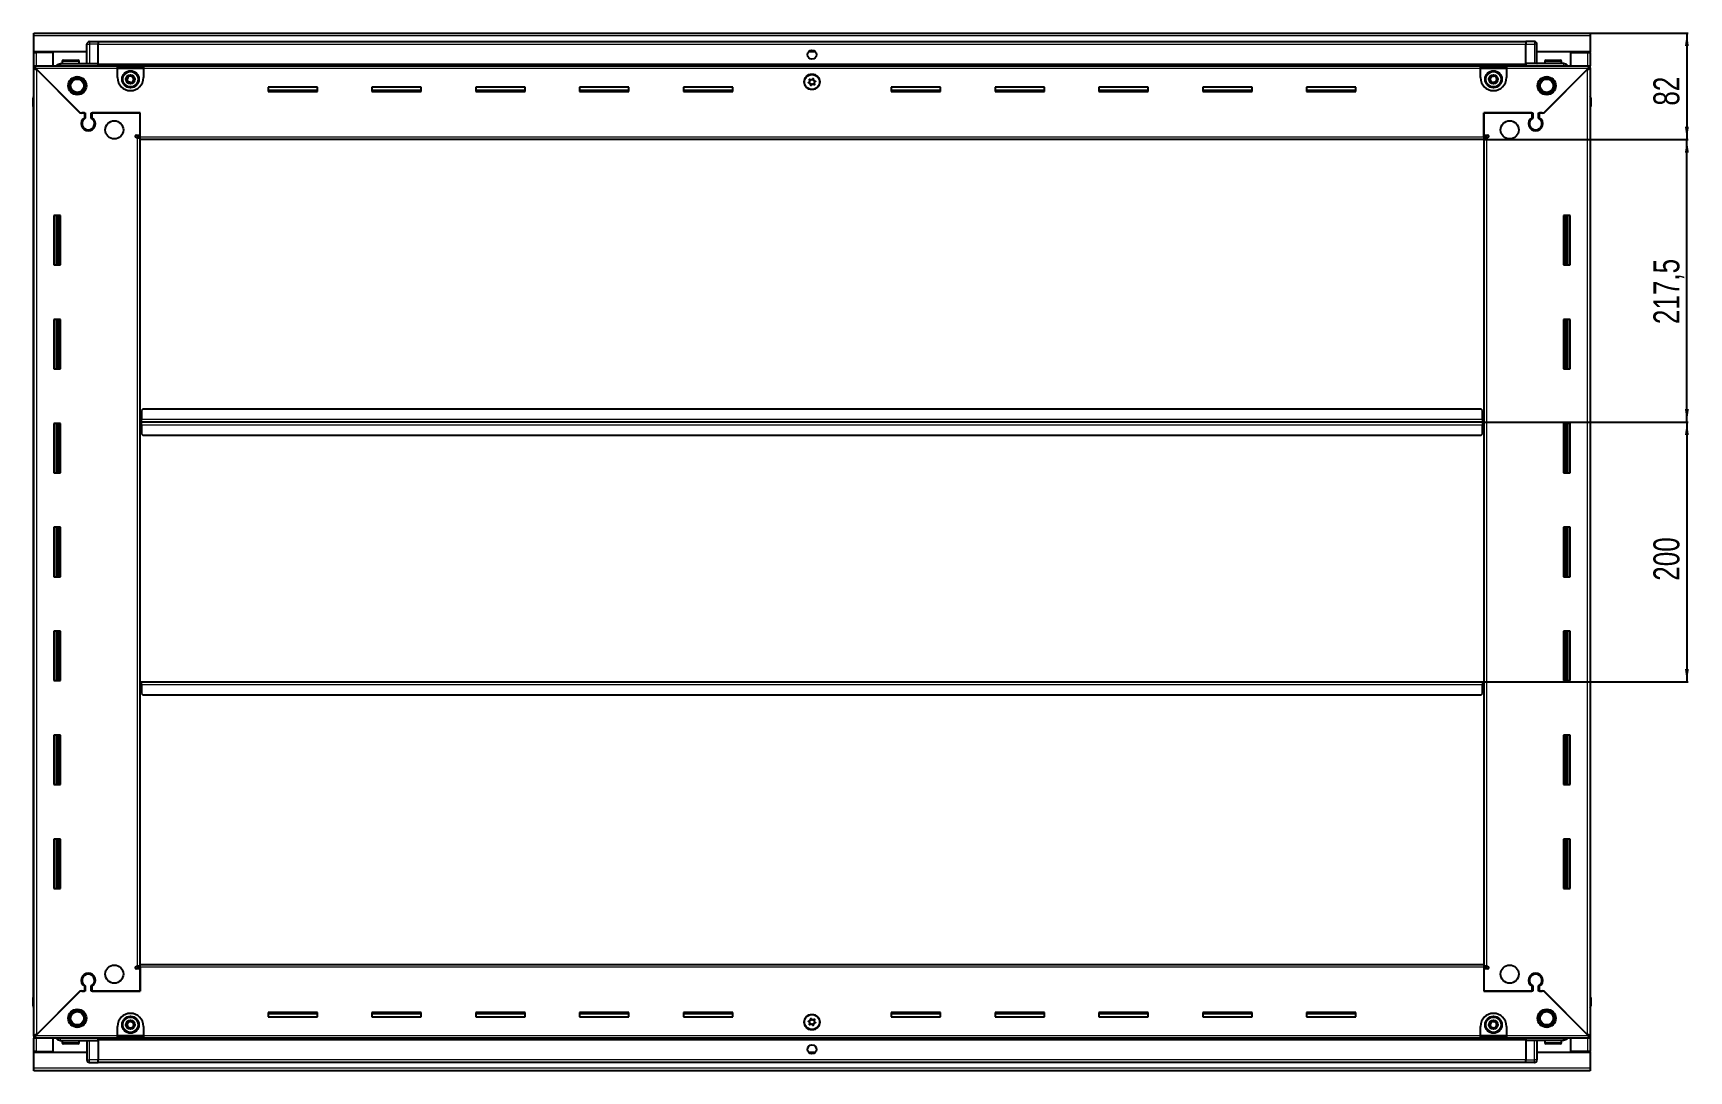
# Model space of a CAD drawing. Header units: millimetres. Extents: x 1319 to 6470, y -1638 to 1748.
# Drawn here: x 5194 to 6470, y 777 to 1576 of the extents above; entities that cross this region are included whole.
import ezdxf

# ---------------------------------------------------------------- set-up
doc = ezdxf.new("R2010")
doc.units = ezdxf.units.MM
doc.layers.add('FORMAT', color=7, linetype='Continuous')
doc.styles.add('SLDTEXTSTYLE0', font='TXT', dxfattribs={"width": 0.75})
doc.dimstyles.new('SLDDIMSTYLE0', dxfattribs={"dimtxt": 20, "dimasz": 10, "dimexe": 0, "dimexo": 0.0625, "dimgap": 5, "dimtad": 2, "dimdec": 1, "dimrnd": 1e-09, "dimzin": 12, "dimdsep": 46, "dimtxsty": 'SLDTEXTSTYLE0', "dimsah": 1, "dimcen": 0.09, "dimadec": 0, "dimazin": 3, "dimtfac": 1, "dimtofl": 0, "dimtmove": 0, "dimatfit": 3, "dimfxl": 0, "dimfrac": 2, "dimtolj": 1, "dimtzin": 12, "dimarcsym": 0})

# ---------------------------------------------------------------- blocks, each defined once
blk = doc.blocks.new('_D_6')
at = {"layer": 'FORMAT'}
for p, q in [((6394, 1575.8), (6469.5, 1575.8)), ((6468.5, 1575.8), (6468.5, 1493.8)), ((6312, 1493.8), (6469.5, 1493.8))]:
    blk.add_line(p, q, dxfattribs=at)
for points in [[(6468.5, 1575.8), (6467, 1565.8), (6470, 1565.8)], [(6468.5, 1493.8), (6470, 1503.8), (6467, 1503.8)]]:
    blk.add_solid(points, dxfattribs=at)
at = {"layer": 'FORMAT', "insert": (6442.7, 1520), "char_height": 20, "attachment_point": 1, "rotation": 90, "style": 'SLDTEXTSTYLE0'}
blk.add_mtext('82', dxfattribs=at)
blk = doc.blocks.new('_D_7')
at = {"layer": 'FORMAT'}
for p, q in [((6312, 1493.8), (6469.5, 1493.8)), ((6468.5, 1276.3), (6468.5, 1493.8)), ((6311, 1276.3), (6469.5, 1276.3))]:
    blk.add_line(p, q, dxfattribs=at)
for points in [[(6468.5, 1493.8), (6467, 1483.8), (6470, 1483.8)], [(6468.5, 1276.3), (6470, 1286.3), (6467, 1286.3)]]:
    blk.add_solid(points, dxfattribs=at)
at = {"layer": 'FORMAT', "insert": (6442.7, 1351.8), "char_height": 20, "attachment_point": 1, "rotation": 90, "style": 'SLDTEXTSTYLE0'}
blk.add_mtext('217,5', dxfattribs=at)
blk = doc.blocks.new('_D_8')
at = {"layer": 'FORMAT'}
for p, q in [((6311, 1276.3), (6469.5, 1276.3)), ((6468.5, 1276.3), (6468.5, 1076.3)), ((6311, 1076.3), (6469.5, 1076.3))]:
    blk.add_line(p, q, dxfattribs=at)
for points in [[(6468.5, 1276.3), (6467, 1266.3), (6470, 1266.3)], [(6468.5, 1076.3), (6470, 1086.3), (6467, 1086.3)]]:
    blk.add_solid(points, dxfattribs=at)
at = {"layer": 'FORMAT', "insert": (6442.7, 1154.2), "char_height": 20, "attachment_point": 1, "rotation": 90, "style": 'SLDTEXTSTYLE0'}
blk.add_mtext('200', dxfattribs=at)

msp = doc.modelspace()

# ---------------------------------------------------------------- linework, layer by layer
at = {"color": 7, "linetype": 'Continuous', "lineweight": 25}
for p, q in [((5195, 1575.82), (6394, 1575.82)), ((5195, 1573.72), (5195, 1575.82)), ((5195, 1561.32), (5195, 1573.72)), ((5238, 1569.32), (5244.5, 1569.32)), ((5238, 1569.32), (5244.5, 1569.32)), ((5244.5, 1569.32), (5244.5, 1569.32)), ((5244.5, 1569.32), (5244.5, 1569.32)), ((5244.5, 1569.32), (5244.5, 1567.32)), ((6344.5, 1569.17), (5244.5, 1569.17)), ((6344.5, 1569.32), (6344.5, 1569.32)), ((6351, 1569.32), (6344.5, 1569.32)), ((6351, 1569.32), (6344.5, 1569.32)), ((6344.5, 1569.32), (6344.5, 1567.32)), ((6394, 1575.82), (6394, 1573.72)), ((6394, 1573.72), (6394, 1561.32)), ((5236, 1561.32), (5195, 1561.32)), ((5195, 1560.82), (5195, 1561.32)), ((5195, 1550.57), (5195, 1560.82)), ((5195, 1560.82), (5197.1, 1560.82)), ((5196.5, 1560.82), (5196.5, 1561.32)), ((5210, 1560.82), (5197.1, 1560.82)), ((5210, 1550.57), (5210, 1560.82)), ((5236, 1552.32), (5236, 1567.32)), ((5236.68, 1568.82), (5236.67, 1568.82)), ((5244.5, 1552.32), (5244.5, 1567.32)), ((5797.37, 1561.32), (5791.63, 1561.32)), ((6344.5, 1552.32), (6344.5, 1567.32)), ((6353, 1567.32), (6353, 1567.32)), ((6353, 1552.32), (6353, 1567.32)), ((6394, 1561.32), (6353, 1561.32)), ((6379, 1550.57), (6379, 1560.82)), ((6379, 1560.82), (6391.9, 1560.82)), ((6391.9, 1560.82), (6394, 1560.82)), ((6392.5, 1560.82), (6392.5, 1561.32)), ((6394, 1560.82), (6394, 1561.32)), ((6394, 1560.82), (6394, 1550.57)), ((5195, 1549.07), (5195, 1550.57)), ((5195, 1550.57), (5196, 1550.57)), ((5195, 1548.57), (5195, 1549.07)), ((5195, 1549.07), (5196, 1549.07)), ((5195, 804.07), (5195, 1548.57)), ((5196.5, 1548.57), (5195, 1548.57)), ((5196, 1550.57), (5259.5, 1550.57)), ((5196, 1549.07), (5196, 1550.57)), ((5196.6, 1548.47), (5230.5, 1514.57)), ((5231.2, 1513.87), (5197.1, 1547.97)), ((5215.5, 1552.32), (5244.5, 1552.32)), ((5217, 1554.22), (5217, 1552.32)), ((5217.8, 1555.02), (5229.2, 1555.02)), ((5230, 1552.32), (5230, 1554.22)), ((5244.42, 1550.57), (5244.5, 1552.29)), ((5244.5, 1552.32), (5244.5, 1551.82)), ((5244.5, 1551.17), (6344.5, 1551.17)), ((5259.5, 1548.47), (5259.5, 1550.57)), ((5259.5, 1550.57), (5279.5, 1550.57)), ((5259.5, 1549.07), (5279.5, 1549.07)), ((5259.5, 1541.57), (5259.5, 1548.47)), ((5279.5, 1550.57), (6309.5, 1550.57)), ((5279.5, 1550.57), (5279.5, 1548.47)), ((5279.5, 1548.47), (5279.5, 1541.57)), ((6309.5, 1548.47), (6309.5, 1550.57)), ((6309.5, 1550.57), (6329.5, 1550.57)), ((6309.5, 1549.07), (6329.5, 1549.07)), ((6309.5, 1541.57), (6309.5, 1548.47)), ((6329.5, 1550.57), (6329.5, 1548.47)), ((6329.5, 1550.57), (6393, 1550.57)), ((6329.5, 1548.47), (6329.5, 1541.57)), ((6344.5, 1552.32), (6344.5, 1551.82)), ((6373.5, 1552.32), (6344.5, 1552.32)), ((6344.5, 1552.29), (6344.57, 1550.57)), ((6391.9, 1547.97), (6357.8, 1513.87)), ((6358.5, 1514.57), (6392.4, 1548.47)), ((6359, 1554.22), (6359, 1552.32)), ((6359.8, 1555.02), (6371.2, 1555.02)), ((6372, 1552.32), (6372, 1554.22)), ((6392.5, 1548.57), (6394, 1548.57)), ((6393, 1549.07), (6393, 1550.57)), ((6393, 1550.57), (6394, 1550.57)), ((6393, 1549.07), (6394, 1549.07)), ((6394, 1549.07), (6394, 1550.57)), ((6394, 1549.07), (6394, 1548.57)), ((6394, 1548.57), (6394, 804.07)), ((5413.5, 1534.32), (5375.5, 1534.32)), ((5375.5, 1534.32), (5375.5, 1530.82)), ((5413.5, 1531.57), (5375.5, 1531.57)), ((5375.5, 1530.82), (5413.5, 1530.82)), ((5413.5, 1530.82), (5413.5, 1534.32)), ((5493.5, 1534.32), (5455.5, 1534.32)), ((5455.5, 1534.32), (5455.5, 1530.82)), ((5493.5, 1531.57), (5455.5, 1531.57)), ((5455.5, 1530.82), (5493.5, 1530.82)), ((5493.5, 1530.82), (5493.5, 1534.32)), ((5573.5, 1534.32), (5535.5, 1534.32)), ((5535.5, 1534.32), (5535.5, 1530.82)), ((5573.5, 1531.57), (5535.5, 1531.57)), ((5535.5, 1530.82), (5573.5, 1530.82)), ((5573.5, 1530.82), (5573.5, 1534.32)), ((5653.5, 1534.32), (5615.5, 1534.32)), ((5615.5, 1534.32), (5615.5, 1530.82)), ((5653.5, 1531.57), (5615.5, 1531.57)), ((5615.5, 1530.82), (5653.5, 1530.82)), ((5653.5, 1530.82), (5653.5, 1534.32)), ((5733.5, 1534.32), (5695.5, 1534.32)), ((5695.5, 1534.32), (5695.5, 1530.82)), ((5733.5, 1531.57), (5695.5, 1531.57)), ((5695.5, 1530.82), (5733.5, 1530.82)), ((5733.5, 1530.82), (5733.5, 1534.32)), ((5893.5, 1534.32), (5855.5, 1534.32)), ((5855.5, 1534.32), (5855.5, 1530.82)), ((5893.5, 1531.57), (5855.5, 1531.57)), ((5855.5, 1530.82), (5893.5, 1530.82)), ((5893.5, 1530.82), (5893.5, 1534.32)), ((5973.5, 1534.32), (5935.5, 1534.32)), ((5935.5, 1534.32), (5935.5, 1530.82)), ((5973.5, 1531.57), (5935.5, 1531.57)), ((5935.5, 1530.82), (5973.5, 1530.82)), ((5973.5, 1530.82), (5973.5, 1534.32)), ((6053.5, 1534.32), (6015.5, 1534.32)), ((6015.5, 1534.32), (6015.5, 1530.82)), ((6053.5, 1531.57), (6015.5, 1531.57)), ((6015.5, 1530.82), (6053.5, 1530.82)), ((6053.5, 1530.82), (6053.5, 1534.32)), ((6133.5, 1534.32), (6095.5, 1534.32)), ((6095.5, 1534.32), (6095.5, 1530.82)), ((6133.5, 1531.57), (6095.5, 1531.57)), ((6095.5, 1530.82), (6133.5, 1530.82)), ((6133.5, 1530.82), (6133.5, 1534.32)), ((6213.5, 1534.32), (6175.5, 1534.32)), ((6175.5, 1534.32), (6175.5, 1530.82)), ((6213.5, 1531.57), (6175.5, 1531.57)), ((6175.5, 1530.82), (6213.5, 1530.82)), ((6213.5, 1530.82), (6213.5, 1534.32)), ((5194.5, 1525.82), (5194.5, 1519.32)), ((5194.5, 1519.32), (5194.5, 1525.82)), ((5194.5, 1519.32), (5194.5, 1519.32)), ((5195, 1519.32), (5194.5, 1519.32)), ((5194.65, 1519.32), (5194.65, 833.32)), ((6394, 1527.15), (6394, 1527.15)), ((6394, 1519.32), (6394.5, 1519.32)), ((6394.35, 833.32), (6394.35, 1519.32)), ((6394.5, 1525.82), (6394.5, 1519.32)), ((6394.5, 1519.32), (6394.5, 1525.82)), ((6394.5, 1519.32), (6394.5, 1519.32)), ((6394.5, 1519.32), (6394.5, 1519.32)), ((5230.5, 1514.57), (5234.7, 1514.57)), ((5231.9, 1514.57), (5231.2, 1513.87)), ((5234, 1514.57), (5231.9, 1514.57)), ((5234, 1514.57), (5234, 1510.68)), ((5234.7, 1514.57), (5234.7, 1510.29)), ((5239.3, 1514.57), (5277, 1514.57)), ((5239.3, 1510.29), (5239.3, 1514.57)), ((5240, 1510.68), (5240, 1514.57)), ((5277, 1514.57), (5240, 1514.57)), ((5277, 1495.92), (5277, 1514.57)), ((5277, 1497.32), (5277, 1514.57)), ((6312, 1514.57), (6349.7, 1514.57)), ((6312, 1495.92), (6312, 1514.57)), ((6312, 1514.57), (6312, 1497.32)), ((6349, 1514.57), (6312, 1514.57)), ((6349, 1514.57), (6349, 1510.68)), ((6349.7, 1514.57), (6349.7, 1510.29)), ((6354.3, 1514.57), (6358.5, 1514.57)), ((6354.3, 1510.29), (6354.3, 1514.57)), ((6357.1, 1514.57), (6355, 1514.57)), ((6355, 1510.68), (6355, 1514.57)), ((6357.8, 1513.87), (6357.1, 1514.57)), ((5235, 1501.71), (5235, 1500.95)), ((5274.15, 1497.32), (5277, 1497.32)), ((5274.9, 1495.32), (5274.15, 1495.32)), ((5274.9, 1495.32), (5277, 1495.32)), ((5277, 1496.32), (5275, 1496.32)), ((5275, 1496.32), (5275, 1495.32)), ((5277, 1493.82), (5277, 1495.92)), ((6312, 1493.82), (5277, 1493.82)), ((5277, 858.82), (5277, 1493.82)), ((6312, 1497.32), (6314.85, 1497.32)), ((6314, 1496.32), (6312, 1496.32)), ((6312, 1495.92), (6312, 1493.82)), ((6312, 1495.32), (6314.1, 1495.32)), ((6312, 1493.82), (6312, 858.82)), ((6314, 1495.32), (6314, 1496.32)), ((6314.85, 1495.32), (6314.1, 1495.32)), ((6354, 1501.71), (6354, 1500.95)), ((5215.5, 1435.32), (5210.5, 1435.32)), ((5210.5, 1435.32), (5210.5, 1397.32)), ((5212.65, 1397.32), (5212.65, 1435.32)), ((5214.44, 1397.32), (5214.44, 1435.32)), ((5214.48, 1397.32), (5214.48, 1435.32)), ((5215.5, 1397.32), (5215.5, 1435.32)), ((6373.5, 1435.32), (6373.5, 1397.32)), ((6378.5, 1435.32), (6373.5, 1435.32)), ((6374.52, 1435.32), (6374.52, 1397.32)), ((6374.56, 1435.32), (6374.56, 1397.32)), ((6376.35, 1435.32), (6376.35, 1397.32)), ((6378.5, 1397.32), (6378.5, 1435.32)), ((5210.5, 1397.32), (5215.5, 1397.32)), ((6373.5, 1397.32), (6378.5, 1397.32)), ((5215.5, 1355.32), (5210.5, 1355.32)), ((5210.5, 1355.32), (5210.5, 1317.32)), ((5212.65, 1317.32), (5212.65, 1355.32)), ((5214.44, 1317.32), (5214.44, 1355.32)), ((5214.48, 1317.32), (5214.48, 1355.32)), ((5215.5, 1317.32), (5215.5, 1355.32)), ((6373.5, 1355.32), (6373.5, 1317.32)), ((6378.5, 1355.32), (6373.5, 1355.32)), ((6374.52, 1355.32), (6374.52, 1317.32)), ((6374.56, 1355.32), (6374.56, 1317.32)), ((6376.35, 1355.32), (6376.35, 1317.32)), ((6378.5, 1317.32), (6378.5, 1355.32)), ((5210.5, 1317.32), (5215.5, 1317.32)), ((6373.5, 1317.32), (6378.5, 1317.32)), ((5277.75, 1276.32), (5277, 1276.32)), ((5278, 1279.17), (5277.75, 1279.17)), ((5277.75, 1279.17), (5277.75, 1276.32)), ((5277.75, 1276.32), (5277.75, 1273.47)), ((5279, 1286.32), (5278, 1285.32)), ((5278, 1285.32), (5278, 1278.42)), ((5278, 1276.32), (5278, 1278.42)), ((5278, 1274.22), (5278, 1276.32)), ((6311, 1276.32), (5278, 1276.32)), ((6310, 1286.32), (5279, 1286.32)), ((6311, 1285.32), (6310, 1286.32)), ((6311, 1278.42), (6311, 1285.32)), ((6311.25, 1279.17), (6311, 1279.17)), ((6311, 1278.42), (6311, 1276.32)), ((6311, 1276.32), (6311, 1274.22)), ((6311.25, 1276.32), (6311.25, 1279.17)), ((6311.25, 1273.47), (6311.25, 1276.32)), ((6312, 1276.32), (6311.25, 1276.32)), ((5215.5, 1275.32), (5210.5, 1275.32)), ((5210.5, 1275.32), (5210.5, 1237.32)), ((5212.65, 1237.32), (5212.65, 1275.32)), ((5214.44, 1237.32), (5214.44, 1275.32)), ((5214.48, 1237.32), (5214.48, 1275.32)), ((5215.5, 1237.32), (5215.5, 1275.32)), ((5277.75, 1273.47), (5278, 1273.47)), ((5278, 1274.22), (5278, 1267.32)), ((5278, 1267.32), (5279, 1266.32)), ((5279, 1266.32), (6310, 1266.32)), ((6310, 1266.32), (6311, 1267.32)), ((6311, 1267.32), (6311, 1274.22)), ((6311, 1273.47), (6311.25, 1273.47)), ((6373.5, 1275.32), (6373.5, 1237.32)), ((6378.5, 1275.32), (6373.5, 1275.32)), ((6374.52, 1275.32), (6374.52, 1237.32)), ((6374.56, 1275.32), (6374.56, 1237.32)), ((6376.35, 1275.32), (6376.35, 1237.32)), ((6378.5, 1237.32), (6378.5, 1275.32)), ((5210.5, 1237.32), (5215.5, 1237.32)), ((6373.5, 1237.32), (6378.5, 1237.32)), ((5215.5, 1195.32), (5210.5, 1195.32)), ((5210.5, 1195.32), (5210.5, 1157.32)), ((5212.65, 1157.32), (5212.65, 1195.32)), ((5214.44, 1157.32), (5214.44, 1195.32)), ((5214.48, 1157.32), (5214.48, 1195.32)), ((5215.5, 1157.32), (5215.5, 1195.32)), ((6373.5, 1195.32), (6373.5, 1157.32)), ((6378.5, 1195.32), (6373.5, 1195.32)), ((6374.52, 1195.32), (6374.52, 1157.32)), ((6374.56, 1195.32), (6374.56, 1157.32)), ((6376.35, 1195.32), (6376.35, 1157.32)), ((6378.5, 1157.32), (6378.5, 1195.32)), ((5210.5, 1157.32), (5215.5, 1157.32)), ((6373.5, 1157.32), (6378.5, 1157.32)), ((5215.5, 1115.32), (5210.5, 1115.32)), ((5210.5, 1115.32), (5210.5, 1077.32)), ((5212.65, 1077.32), (5212.65, 1115.32)), ((5214.44, 1077.32), (5214.44, 1115.32)), ((5214.48, 1077.32), (5214.48, 1115.32)), ((5215.5, 1077.32), (5215.5, 1115.32)), ((6373.5, 1115.32), (6373.5, 1077.32)), ((6378.5, 1115.32), (6373.5, 1115.32)), ((6374.52, 1115.32), (6374.52, 1077.32)), ((6374.56, 1115.32), (6374.56, 1077.32)), ((6376.35, 1115.32), (6376.35, 1077.32)), ((6378.5, 1077.32), (6378.5, 1115.32)), ((5210.5, 1077.32), (5215.5, 1077.32)), ((5277, 1076.32), (5277.75, 1076.32)), ((5277.75, 1076.32), (5277.75, 1073.47)), ((5277.75, 1073.47), (5278, 1073.47)), ((5278, 1074.22), (5278, 1076.32)), ((5278, 1076.32), (6311, 1076.32)), ((5278, 1074.22), (5278, 1067.32)), ((6311, 1076.32), (6311, 1074.22)), ((6311, 1067.32), (6311, 1074.22)), ((6311, 1073.47), (6311.25, 1073.47)), ((6311.25, 1073.47), (6311.25, 1076.32)), ((6311.25, 1076.32), (6312, 1076.32)), ((6373.5, 1077.32), (6378.5, 1077.32)), ((5278, 1067.32), (5279, 1066.32)), ((5279, 1066.32), (6310, 1066.32)), ((6310, 1066.32), (6311, 1067.32)), ((5215.5, 1035.32), (5210.5, 1035.32)), ((5210.5, 1035.32), (5210.5, 997.32)), ((5212.65, 997.32), (5212.65, 1035.32)), ((5214.44, 997.32), (5214.44, 1035.32)), ((5214.48, 997.32), (5214.48, 1035.32)), ((5215.5, 997.32), (5215.5, 1035.32)), ((6373.5, 1035.32), (6373.5, 997.32)), ((6378.5, 1035.32), (6373.5, 1035.32)), ((6374.52, 1035.32), (6374.52, 997.32)), ((6374.56, 1035.32), (6374.56, 997.32)), ((6376.35, 1035.32), (6376.35, 997.32)), ((6378.5, 997.32), (6378.5, 1035.32)), ((5210.5, 997.32), (5215.5, 997.32)), ((6373.5, 997.32), (6378.5, 997.32)), ((5215.5, 955.32), (5210.5, 955.32)), ((5210.5, 955.32), (5210.5, 917.32)), ((5212.65, 917.32), (5212.65, 955.32)), ((5214.44, 917.32), (5214.44, 955.32)), ((5214.48, 917.32), (5214.48, 955.32)), ((5215.5, 917.32), (5215.5, 955.32)), ((6373.5, 955.32), (6373.5, 917.32)), ((6378.5, 955.32), (6373.5, 955.32)), ((6374.52, 955.32), (6374.52, 917.32)), ((6374.56, 955.32), (6374.56, 917.32)), ((6376.35, 955.32), (6376.35, 917.32)), ((6378.5, 917.32), (6378.5, 955.32)), ((5210.5, 917.32), (5215.5, 917.32)), ((6373.5, 917.32), (6378.5, 917.32)), ((5274.15, 857.32), (5274.9, 857.32)), ((5277, 855.32), (5274.15, 855.32)), ((5277, 857.32), (5274.9, 857.32)), ((5275, 857.32), (5275, 856.32)), ((5275, 856.32), (5277, 856.32)), ((5277, 856.72), (5277, 858.82)), ((5277, 858.82), (6312, 858.82)), ((5277, 856.72), (5277, 838.07)), ((5277, 838.07), (5277, 855.32)), ((6312, 858.82), (6312, 856.72)), ((6314.1, 857.32), (6312, 857.32)), ((6312, 856.72), (6312, 838.07)), ((6312, 856.32), (6314, 856.32)), ((6312, 855.32), (6312, 838.07)), ((6314.85, 855.32), (6312, 855.32)), ((6314, 856.32), (6314, 857.32)), ((6314.1, 857.32), (6314.85, 857.32)), ((5234, 841.96), (5234, 838.07)), ((5234.7, 842.36), (5234.7, 838.07)), ((5235, 851.7), (5235, 850.94)), ((5239.3, 838.07), (5239.3, 842.36)), ((5240, 838.07), (5240, 841.96)), ((6349, 841.96), (6349, 838.07)), ((6349.7, 842.36), (6349.7, 838.07)), ((6354, 851.7), (6354, 850.94)), ((6354.3, 838.07), (6354.3, 842.36)), ((6355, 838.07), (6355, 841.96)), ((5194.5, 833.32), (5194.5, 833.32)), ((5194.5, 826.82), (5194.5, 833.32)), ((5194.5, 833.32), (5194.5, 833.32)), ((5194.5, 833.32), (5194.5, 826.82)), ((5195, 833.32), (5194.5, 833.32)), ((5230.5, 838.07), (5196.6, 804.17)), ((5197.1, 804.67), (5231.2, 838.77)), ((5234.7, 838.07), (5230.5, 838.07)), ((5231.2, 838.77), (5231.9, 838.07)), ((5231.9, 838.07), (5234, 838.07)), ((5277, 838.07), (5239.3, 838.07)), ((5240, 838.07), (5277, 838.07)), ((6349.7, 838.07), (6312, 838.07)), ((6312, 838.07), (6349, 838.07)), ((6358.5, 838.07), (6354.3, 838.07)), ((6355, 838.07), (6357.1, 838.07)), ((6357.1, 838.07), (6357.8, 838.77)), ((6357.8, 838.77), (6391.9, 804.67)), ((6392.4, 804.17), (6358.5, 838.07)), ((6394, 833.32), (6394.5, 833.32)), ((6394.5, 833.32), (6394.5, 833.32)), ((6394.5, 826.82), (6394.5, 833.32)), ((6394.5, 833.32), (6394.5, 826.82)), ((5195, 825.5), (5195, 825.5)), ((5413.5, 821.82), (5375.5, 821.82)), ((5375.5, 821.82), (5375.5, 818.32)), ((5375.5, 821.07), (5413.5, 821.07)), ((5375.5, 818.32), (5413.5, 818.32)), ((5413.5, 818.32), (5413.5, 821.82)), ((5493.5, 821.82), (5455.5, 821.82)), ((5455.5, 821.82), (5455.5, 818.32)), ((5455.5, 821.07), (5493.5, 821.07)), ((5455.5, 818.32), (5493.5, 818.32)), ((5493.5, 818.32), (5493.5, 821.82)), ((5573.5, 821.82), (5535.5, 821.82)), ((5535.5, 821.82), (5535.5, 818.32)), ((5535.5, 821.07), (5573.5, 821.07)), ((5535.5, 818.32), (5573.5, 818.32)), ((5573.5, 818.32), (5573.5, 821.82)), ((5653.5, 821.82), (5615.5, 821.82)), ((5615.5, 821.82), (5615.5, 818.32)), ((5615.5, 821.07), (5653.5, 821.07)), ((5615.5, 818.32), (5653.5, 818.32)), ((5653.5, 818.32), (5653.5, 821.82)), ((5733.5, 821.82), (5695.5, 821.82)), ((5695.5, 821.82), (5695.5, 818.32)), ((5695.5, 821.07), (5733.5, 821.07)), ((5695.5, 818.32), (5733.5, 818.32)), ((5733.5, 818.32), (5733.5, 821.82)), ((5893.5, 821.82), (5855.5, 821.82)), ((5855.5, 821.82), (5855.5, 818.32)), ((5855.5, 821.07), (5893.5, 821.07)), ((5855.5, 818.32), (5893.5, 818.32)), ((5893.5, 818.32), (5893.5, 821.82)), ((5973.5, 821.82), (5935.5, 821.82)), ((5935.5, 821.82), (5935.5, 818.32)), ((5935.5, 821.07), (5973.5, 821.07)), ((5935.5, 818.32), (5973.5, 818.32)), ((5973.5, 818.32), (5973.5, 821.82)), ((6053.5, 821.82), (6015.5, 821.82)), ((6015.5, 821.82), (6015.5, 818.32)), ((6015.5, 821.07), (6053.5, 821.07)), ((6015.5, 818.32), (6053.5, 818.32)), ((6053.5, 818.32), (6053.5, 821.82)), ((6133.5, 821.82), (6095.5, 821.82)), ((6095.5, 821.82), (6095.5, 818.32)), ((6095.5, 821.07), (6133.5, 821.07)), ((6095.5, 818.32), (6133.5, 818.32)), ((6133.5, 818.32), (6133.5, 821.82)), ((6213.5, 821.82), (6175.5, 821.82)), ((6175.5, 821.82), (6175.5, 818.32)), ((6175.5, 821.07), (6213.5, 821.07)), ((6175.5, 818.32), (6213.5, 818.32)), ((6213.5, 818.32), (6213.5, 821.82)), ((5195, 803.57), (5195, 804.07)), ((5196.5, 804.07), (5195, 804.07)), ((5259.5, 804.17), (5259.5, 811.07)), ((5259.5, 802.07), (5259.5, 804.17)), ((5279.5, 811.07), (5279.5, 804.17)), ((5279.5, 804.17), (5279.5, 802.07)), ((6309.5, 804.17), (6309.5, 811.07)), ((6309.5, 802.07), (6309.5, 804.17)), ((6329.5, 811.07), (6329.5, 804.17)), ((6329.5, 804.17), (6329.5, 802.07)), ((6392.5, 804.07), (6394, 804.07)), ((6394, 804.07), (6394, 803.57)), ((5195, 803.57), (5195, 802.07)), ((5196, 803.57), (5195, 803.57)), ((5195, 791.82), (5195, 802.07)), ((5196, 802.07), (5195, 802.07)), ((5197.1, 791.82), (5195, 791.82)), ((5195, 791.32), (5195, 791.82)), ((5195, 778.92), (5195, 791.32)), ((5195, 791.32), (5236, 791.32)), ((5196, 803.57), (5196, 802.07)), ((5259.5, 802.07), (5196, 802.07)), ((5196.5, 791.32), (5196.5, 791.82)), ((5197.1, 791.82), (5210, 791.82)), ((5210, 791.82), (5210, 802.07)), ((5215.5, 800.32), (5244.5, 800.32)), ((5217, 800.32), (5217, 798.42)), ((5221.57, 797.62), (5217.8, 797.62)), ((5229.2, 797.62), (5221.57, 797.62)), ((5230, 798.42), (5230, 800.32)), ((5236, 800.32), (5236, 785.32)), ((5244.5, 800.36), (5244.42, 802.07)), ((6344.5, 801.47), (5244.5, 801.47)), ((5244.5, 800.32), (5244.5, 800.82)), ((5244.5, 800.32), (5244.5, 785.32)), ((5279.5, 803.57), (5259.5, 803.57)), ((5279.5, 802.07), (5259.5, 802.07)), ((6309.5, 802.07), (5279.5, 802.07)), ((5791.63, 791.32), (5797.37, 791.32)), ((6329.5, 803.57), (6309.5, 803.57)), ((6329.5, 802.07), (6309.5, 802.07)), ((6393, 802.07), (6329.5, 802.07)), ((6344.57, 802.07), (6344.5, 800.36)), ((6344.5, 800.32), (6344.5, 800.82)), ((6373.5, 800.32), (6344.5, 800.32)), ((6344.5, 800.32), (6344.5, 785.32)), ((6353, 800.32), (6353, 785.32)), ((6353, 791.32), (6394, 791.32)), ((6359, 800.32), (6359, 798.42)), ((6366.79, 797.62), (6359.8, 797.62)), ((6371.2, 797.62), (6366.79, 797.62)), ((6372, 798.42), (6372, 800.32)), ((6379, 791.82), (6379, 802.07)), ((6391.9, 791.82), (6379, 791.82)), ((6394, 791.82), (6391.9, 791.82)), ((6392.5, 791.32), (6392.5, 791.82)), ((6393, 803.57), (6393, 802.07)), ((6394, 803.57), (6393, 803.57)), ((6394, 802.07), (6393, 802.07)), ((6394, 803.57), (6394, 802.07)), ((6394, 802.07), (6394, 791.82)), ((6394, 791.32), (6394, 791.82)), ((6394, 791.32), (6394, 778.92)), ((5195, 776.82), (5195, 778.92)), ((5236, 785.32), (5236, 785.32)), ((5238, 783.32), (5244.5, 783.32)), ((5238, 783.32), (5244.5, 783.32)), ((5244.5, 783.32), (5244.5, 785.32)), ((5244.5, 783.47), (6344.5, 783.47)), ((5244.5, 783.32), (5244.5, 783.32)), ((6344.5, 783.32), (6344.5, 785.32)), ((6344.5, 783.32), (6344.5, 783.32)), ((6351, 783.32), (6344.5, 783.32)), ((6344.5, 783.32), (6344.5, 783.32)), ((6351, 783.32), (6344.5, 783.32)), ((6352.32, 783.82), (6352.32, 783.82)), ((6394, 778.92), (6394, 776.82)), ((6394, 776.82), (5195, 776.82))]:
    msp.add_line(p, q, dxfattribs=at)
at = {"color": 8, "linetype": 'Continuous', "lineweight": 18}
for p, q in [((6394, 1573.72), (5195, 1573.72)), ((5238, 1569.32), (5238, 1567.32)), ((6351, 1569.32), (6351, 1567.32)), ((5197.1, 1560.82), (5197.1, 1561.32)), ((5197.1, 1550.57), (5197.1, 1560.82)), ((5236, 1567.32), (5238, 1567.32)), ((5238, 1567.32), (5238, 1552.32)), ((5244.5, 1567.32), (5238, 1567.32)), ((6344.5, 1567.17), (5244.5, 1567.17)), ((6344.5, 1567.32), (6351, 1567.32)), ((6353, 1567.32), (6351, 1567.32)), ((6351, 1567.32), (6351, 1552.32)), ((6391.9, 1561.32), (6391.9, 1560.82)), ((6391.9, 1560.82), (6391.9, 1550.57)), ((5259.5, 1548.47), (5196.6, 1548.47)), ((5197.1, 1547.97), (5197.1, 804.67)), ((5217, 1554.22), (5230, 1554.22)), ((6344.5, 1551.82), (5244.5, 1551.82)), ((6344.5, 1550.59), (5244.5, 1550.59)), ((5259.5, 1548.47), (5279.5, 1548.47)), ((6309.5, 1548.47), (5279.5, 1548.47)), ((6309.5, 1548.47), (6329.5, 1548.47)), ((6392.4, 1548.47), (6329.5, 1548.47)), ((6359, 1554.22), (6372, 1554.22)), ((6391.9, 804.67), (6391.9, 1547.97)), ((5195, 1525.82), (5194.5, 1525.82)), ((6394, 1525.82), (6394.5, 1525.82)), ((5274.9, 857.32), (5274.9, 1495.32)), ((5277, 1495.92), (6312, 1495.92)), ((6314.1, 1495.32), (6314.1, 857.32)), ((5212, 1435.32), (5212, 1397.32)), ((5213.23, 1435.32), (5213.23, 1397.32)), ((6375.76, 1397.32), (6375.76, 1435.32)), ((6377, 1397.32), (6377, 1435.32)), ((5212, 1355.32), (5212, 1317.32)), ((5213.23, 1355.32), (5213.23, 1317.32)), ((6375.76, 1317.32), (6375.76, 1355.32)), ((6377, 1317.32), (6377, 1355.32)), ((6311, 1278.42), (5278, 1278.42)), ((5212, 1275.32), (5212, 1237.32)), ((5213.23, 1275.32), (5213.23, 1237.32)), ((5278, 1274.22), (6311, 1274.22)), ((6375.76, 1237.32), (6375.76, 1275.32)), ((6377, 1237.32), (6377, 1275.32)), ((5212, 1195.32), (5212, 1157.32)), ((5213.23, 1195.32), (5213.23, 1157.32)), ((6375.76, 1157.32), (6375.76, 1195.32)), ((6377, 1157.32), (6377, 1195.32)), ((5212, 1115.32), (5212, 1077.32)), ((5213.23, 1115.32), (5213.23, 1077.32)), ((6375.76, 1077.32), (6375.76, 1115.32)), ((6377, 1077.32), (6377, 1115.32)), ((5278, 1074.22), (6311, 1074.22)), ((5212, 1035.32), (5212, 997.32)), ((5213.23, 1035.32), (5213.23, 997.32)), ((6375.76, 997.32), (6375.76, 1035.32)), ((6377, 997.32), (6377, 1035.32)), ((5212, 955.32), (5212, 917.32)), ((5213.23, 955.32), (5213.23, 917.32)), ((6375.76, 917.32), (6375.76, 955.32)), ((6377, 917.32), (6377, 955.32)), ((6312, 856.72), (5277, 856.72)), ((5195, 826.82), (5194.5, 826.82)), ((6394, 826.82), (6394.5, 826.82)), ((5196.6, 804.17), (5259.5, 804.17)), ((5279.5, 804.17), (5259.5, 804.17)), ((5279.5, 804.17), (6309.5, 804.17)), ((6329.5, 804.17), (6309.5, 804.17)), ((6329.5, 804.17), (6392.4, 804.17)), ((5197.1, 791.82), (5197.1, 802.07)), ((5197.1, 791.32), (5197.1, 791.82)), ((5221.3, 798.42), (5217, 798.42)), ((5230, 798.42), (5221.3, 798.42)), ((5238, 785.32), (5238, 800.32)), ((5244.5, 802.06), (6344.5, 802.06)), ((5244.5, 800.82), (6344.5, 800.82)), ((6351, 785.32), (6351, 800.32)), ((6366.97, 798.42), (6359, 798.42)), ((6372, 798.42), (6366.97, 798.42)), ((6391.9, 802.07), (6391.9, 791.82)), ((6391.9, 791.82), (6391.9, 791.32)), ((6394, 778.92), (5195, 778.92)), ((5236, 785.32), (5238, 785.32)), ((5238, 783.32), (5238, 785.32)), ((5244.5, 785.32), (5238, 785.32)), ((5244.5, 785.47), (6344.5, 785.47)), ((6344.5, 785.32), (6351, 785.32)), ((6353, 785.32), (6351, 785.32)), ((6351, 783.32), (6351, 785.32))]:
    msp.add_line(p, q, dxfattribs=at)
at = {"color": 7, "linetype": 'Continuous', "lineweight": 25}
for centre, radius in [((5794.5, 1559.32), 3.5), ((5269.5, 1540.32), 6.5), ((5269.5, 1540.32), 3.46), ((5794.5, 1538.32), 6), ((5794.5, 1538.17), 5.79), ((6319.5, 1540.32), 6.5), ((6319.5, 1540.32), 3.46), ((5228.5, 1535.32), 7), ((5228.5, 1535.32), 6.02), ((5228.5, 1535.32), 5.1), ((5794.5, 1538.17), 1.85), ((6360.5, 1535.32), 7), ((6360.5, 1535.32), 6.03), ((6360.5, 1535.32), 5.1), ((5257, 1501.32), 7), ((6332, 1501.32), 7), ((5257, 851.32), 7), ((6332, 851.32), 7), ((5228.5, 817.32), 7), ((5228.5, 817.32), 6.02), ((5228.5, 817.32), 5.1), ((5269.5, 812.32), 6.5), ((5794.5, 814.32), 6), ((5794.5, 814.47), 5.79), ((6319.5, 812.32), 6.5), ((6360.5, 817.32), 7), ((6360.5, 817.32), 6.02), ((6360.5, 817.32), 5.1), ((5269.5, 812.32), 3.46), ((5794.5, 814.47), 1.85), ((6319.5, 812.32), 3.46), ((5794.5, 793.32), 3.5)]:
    msp.add_circle(centre, radius, dxfattribs=at)
at = {"color": 8, "linetype": 'Continuous', "lineweight": 18}
for centre in [(5269.5, 1540.32), (6319.5, 1540.32), (5269.5, 812.32), (6319.5, 812.32)]:
    msp.add_circle(centre, 5.7, dxfattribs=at)
at = {"color": 7, "linetype": 'Continuous', "lineweight": 25}
for centre, radius, start, end in [((5238, 1567.32), 2, 90, 180), ((6351, 1567.32), 2, 0, 90), ((6351, 1567.32), 2, 0, 90), ((5217.8, 1554.22), 0.8, 90, 180), ((5229.2, 1554.22), 0.8, 0, 90), ((5235.8, 1552.52), 0.2, 270, 0), ((6353.2, 1552.52), 0.2, 180, 270), ((6359.8, 1554.22), 0.8, 90, 180), ((6371.2, 1554.22), 0.8, 0, 90), ((5269.5, 1541.57), 10, 180, 270), ((5269.5, 1540.32), 2.5, 134.01559, 194.01559), ((5269.5, 1540.32), 2.5, 194.01559, 254.01559), ((5269.5, 1540.32), 2.5, 74.01559, 134.01559), ((5269.5, 1540.32), 2.5, 254.01559, 314.01559), ((5269.5, 1541.57), 10, 270, 0), ((5269.5, 1540.32), 2.5, 14.01559, 74.01559), ((5269.5, 1540.32), 2.5, 314.01559, 14.01559), ((6319.5, 1541.57), 10, 180, 270), ((6319.5, 1540.32), 2.5, 160.11158, 220.11158), ((6319.5, 1540.32), 2.5, 100.11158, 160.11158), ((6319.5, 1540.32), 2.5, 220.11158, 280.11158), ((6319.5, 1540.32), 2.5, 40.11158, 100.11158), ((6319.5, 1541.57), 10, 270, 0), ((6319.5, 1540.32), 2.5, 280.11158, 340.11158), ((6319.5, 1540.32), 2.5, 340.11158, 40.11158), ((5196.5, 1525.82), 2, 138.59038, 180), ((6392.5, 1525.82), 2, 33.78451, 41.40962), ((6392.5, 1525.82), 2, 0, 41.39416), ((6392.5, 1525.82), 2, 360, 19.56674), ((5237, 1506.07), 5.5, 123.05573, 56.94427), ((5237, 1506.07), 4.8, 118.63099, 61.36901), ((6352, 1506.07), 5.5, 123.05573, 56.94427), ((6352, 1506.07), 4.8, 118.63099, 61.36901), ((5274.15, 1496.32), 1, 90, 270), ((6314.85, 1496.32), 1, 270, 90), ((5274.15, 856.32), 1, 90, 270), ((6314.85, 856.32), 1, 270, 90), ((5237, 846.57), 5.5, 303.05573, 236.94427), ((5237, 846.57), 4.8, 298.63099, 241.36901), ((6352, 846.57), 5.5, 303.05573, 236.94427), ((6352, 846.57), 4.8, 298.63099, 241.36901), ((5196.5, 826.82), 2, 180, 221.39416), ((5269.5, 811.07), 10, 90, 180), ((5269.5, 811.07), 10, 0, 90), ((6319.5, 811.07), 10, 90, 180), ((6319.5, 811.07), 10, 0, 90), ((6392.5, 826.82), 2, 318.57492, 0), ((6392.5, 826.82), 2, 318.59038, 0), ((5269.5, 812.32), 2.5, 127.47401, 187.47401), ((5269.5, 812.32), 2.5, 187.47401, 247.47401), ((5269.5, 812.32), 2.5, 67.47401, 127.47401), ((5269.5, 812.32), 2.5, 247.47401, 307.47401), ((5269.5, 812.32), 2.5, 7.47401, 67.47401), ((5269.5, 812.32), 2.5, 307.47401, 7.47401), ((6319.5, 812.32), 2.5, 147.04236, 207.04236), ((6319.5, 812.32), 2.5, 207.04236, 267.04236), ((6319.5, 812.32), 2.5, 87.04236, 147.04236), ((6319.5, 812.32), 2.5, 267.04236, 327.04236), ((6319.5, 812.32), 2.5, 27.04236, 87.04236), ((6319.5, 812.32), 2.5, 327.04236, 27.04236), ((5217.8, 798.42), 0.8, 180, 270), ((5229.2, 798.42), 0.8, 270, 360), ((5235.8, 800.12), 0.2, 0, 90), ((6353.2, 800.12), 0.2, 90, 180), ((6359.8, 798.42), 0.8, 180, 270), ((6371.2, 798.42), 0.8, 270, 0), ((5238, 785.32), 2, 180, 270), ((5238, 785.32), 2, 180, 270), ((6351, 785.32), 2, 270, 0), ((6351, 785.32), 2, 270, 288.58003), ((6351, 785.32), 2, 303.94202, 311.40962), ((6351, 785.32), 2, 311.40962, 360)]:
    msp.add_arc(centre, radius, start, end, dxfattribs=at)
for points, knots in [([(5195, 1548.57), (5195.02, 1548.53), (5195.08, 1548.44), (5195.47, 1548.3), (5196.03, 1548.17), (5196.61, 1548.06), (5196.97, 1548), (5197.1, 1547.97)], [0, 0, 0, 0, 0.2302553, 0.4485219, 0.6667858, 0.8850496, 1, 1, 1, 1]), ([(5196.6, 1548.47), (5196.55, 1548.73), (5196.46, 1549.22), (5196.33, 1549.86), (5196.2, 1550.33), (5196.09, 1550.55), (5196.02, 1550.57), (5196, 1550.57)], [0, 0, 0, 0, 0.2302553, 0.4485219, 0.6667858, 0.8850496, 1, 1, 1, 1]), ([(5212.28, 1550.57), (5212.4, 1550.77), (5212.79, 1551.42), (5213.94, 1552.13), (5214.98, 1552.26), (5215.5, 1552.32)], [0, 0, 0, 0, 0.18224985, 0.59112493, 1, 1, 1, 1]), ([(5244.5, 1552.32), (5244.5, 1552.29), (5244.5, 1552.21), (5244.5, 1551.59), (5244.5, 1551.03), (5244.5, 1550.66), (5244.5, 1550.65)], [0, 0, 0, 0, 0.3302672, 0.6605344, 0.9908016, 1, 1, 1, 1]), ([(6344.5, 1552.32), (6344.5, 1552.29), (6344.5, 1552.21), (6344.5, 1551.59), (6344.5, 1551.03), (6344.5, 1550.66), (6344.5, 1550.65)], [0, 0, 0, 0, 0.3302662, 0.6605324, 0.9907986, 1, 1, 1, 1]), ([(6376.71, 1550.57), (6376.59, 1550.77), (6376.21, 1551.42), (6375.05, 1552.13), (6374.02, 1552.26), (6373.5, 1552.32)], [0, 0, 0, 0, 0.1822499, 0.5911249, 1, 1, 1, 1]), ([(6391.9, 1547.97), (6392.15, 1548.02), (6392.64, 1548.11), (6393.29, 1548.24), (6393.75, 1548.37), (6393.97, 1548.48), (6393.99, 1548.55), (6394, 1548.57)], [0, 0, 0, 0, 0.2302553, 0.4485219, 0.6667858, 0.8850496, 1, 1, 1, 1]), ([(6393, 1550.57), (6392.95, 1550.55), (6392.86, 1550.49), (6392.73, 1550.1), (6392.6, 1549.54), (6392.49, 1548.96), (6392.42, 1548.6), (6392.4, 1548.47)], [0, 0, 0, 0, 0.2302553, 0.4485219, 0.6667858, 0.8850496, 1, 1, 1, 1]), ([(5266.72, 1541.12), (5267.09, 1541.48), (5267.79, 1542.15), (5268.48, 1542.81), (5268.8, 1543.12)], [0, 0, 0, 0, 0.5346859, 1, 1, 1, 1]), ([(5267.42, 1538.32), (5267.34, 1538.65), (5267.14, 1539.45), (5266.9, 1540.42), (5266.75, 1541), (5266.72, 1541.12)], [0, 0, 0, 0, 0.3629006, 0.8668753, 1, 1, 1, 1]), ([(5270.2, 1537.52), (5269.7, 1537.66), (5268.77, 1537.93), (5267.85, 1538.19), (5267.42, 1538.32)], [0, 0, 0, 0, 0.5346859, 1, 1, 1, 1]), ([(5268.8, 1543.12), (5269.29, 1542.98), (5270.22, 1542.72), (5271.14, 1542.45), (5271.57, 1542.33)], [0, 0, 0, 0, 0.5346859, 1, 1, 1, 1]), ([(5272.27, 1539.53), (5271.9, 1539.17), (5271.21, 1538.5), (5270.52, 1537.83), (5270.2, 1537.52)], [0, 0, 0, 0, 0.5346859, 1, 1, 1, 1]), ([(5271.57, 1542.33), (5271.6, 1542.21), (5271.75, 1541.63), (5271.99, 1540.66), (5272.19, 1539.86), (5272.27, 1539.53)], [0, 0, 0, 0, 0.1331247, 0.6370994, 1, 1, 1, 1]), ([(5792.61, 1540.24), (5792.61, 1540.23), (5792.59, 1540.21), (5792.58, 1540.15), (5792.59, 1540.01), (5792.69, 1539.64), (5792.83, 1539.11), (5792.66, 1538.5), (5792.3, 1538.13), (5792, 1537.88), (5791.82, 1537.72), (5791.77, 1537.64), (5791.76, 1537.6), (5791.76, 1537.57), (5791.78, 1537.54), (5791.83, 1537.49), (5792.08, 1537.39), (5792.55, 1537.29), (5793.18, 1536.98), (5793.44, 1536.31), (5793.5, 1535.84), (5793.57, 1535.58), (5793.61, 1535.53), (5793.64, 1535.51), (5793.67, 1535.5), (5793.7, 1535.51), (5793.74, 1535.52), (5793.81, 1535.57), (5793.98, 1535.72), (5794.25, 1535.99), (5794.65, 1536.31), (5795.28, 1536.42), (5795.79, 1536.23), (5796.15, 1536.1), (5796.3, 1536.07), (5796.36, 1536.09), (5796.39, 1536.1), (5796.41, 1536.13), (5796.42, 1536.19), (5796.41, 1536.34), (5796.31, 1536.71), (5796.17, 1537.23), (5796.34, 1537.84), (5796.7, 1538.21), (5797, 1538.46), (5797.17, 1538.63), (5797.22, 1538.71), (5797.24, 1538.75), (5797.23, 1538.78), (5797.22, 1538.81), (5797.16, 1538.85), (5796.91, 1538.95), (5796.45, 1539.06), (5795.81, 1539.37), (5795.56, 1540.03), (5795.5, 1540.51), (5795.43, 1540.76), (5795.38, 1540.82), (5795.36, 1540.84), (5795.33, 1540.85), (5795.29, 1540.84), (5795.25, 1540.82), (5795.18, 1540.78), (5795.01, 1540.63), (5794.75, 1540.36), (5794.34, 1540.04), (5793.72, 1539.93), (5793.21, 1540.11), (5792.84, 1540.25), (5792.7, 1540.27), (5792.64, 1540.26), (5792.62, 1540.25), (5792.61, 1540.24)], [0, 0, 0, 0, 0.0020087, 0.00442, 0.0093647, 0.0255282, 0.0677053, 0.0957862, 0.1246456, 0.1503415, 0.1605194, 0.1633943, 0.1656965, 0.1672448, 0.1688741, 0.1707699, 0.1786058, 0.2119941, 0.2499945, 0.2879948, 0.3213831, 0.329219, 0.3311148, 0.3327441, 0.3342924, 0.3362166, 0.3385353, 0.3413178, 0.349662, 0.3753578, 0.4042173, 0.4322982, 0.4744753, 0.4906388, 0.4966691, 0.49844, 0.5, 0.5020087, 0.50442, 0.5093647, 0.5255282, 0.5677053, 0.5957862, 0.6246456, 0.6503415, 0.6605194, 0.6633943, 0.6656965, 0.6672448, 0.6688741, 0.6707699, 0.6786058, 0.7119941, 0.7499945, 0.7879948, 0.8213831, 0.829219, 0.8311148, 0.8327441, 0.8342924, 0.8362166, 0.8385353, 0.8413178, 0.849662, 0.8753578, 0.9042173, 0.9322982, 0.9744753, 0.9906388, 0.9966691, 0.99844, 1, 1, 1, 1]), ([(6316.66, 1539.82), (6316.7, 1539.93), (6316.9, 1540.5), (6317.24, 1541.43), (6317.52, 1542.21), (6317.64, 1542.53)], [0, 0, 0, 0, 0.1331247, 0.6370994, 1, 1, 1, 1]), ([(6318.52, 1537.61), (6318.18, 1538), (6317.56, 1538.74), (6316.94, 1539.48), (6316.66, 1539.82)], [0, 0, 0, 0, 0.53468586, 1, 1, 1, 1]), ([(6317.64, 1542.53), (6318.15, 1542.62), (6319.1, 1542.79), (6320.04, 1542.96), (6320.48, 1543.04)], [0, 0, 0, 0, 0.53468586, 1, 1, 1, 1]), ([(6321.36, 1538.12), (6320.85, 1538.03), (6319.9, 1537.86), (6318.96, 1537.69), (6318.52, 1537.61)], [0, 0, 0, 0, 0.5346859, 1, 1, 1, 1]), ([(6320.48, 1543.04), (6320.81, 1542.64), (6321.43, 1541.91), (6322.05, 1541.17), (6322.34, 1540.83)], [0, 0, 0, 0, 0.5346859, 1, 1, 1, 1]), ([(6322.34, 1540.83), (6322.22, 1540.51), (6321.94, 1539.73), (6321.6, 1538.8), (6321.4, 1538.23), (6321.36, 1538.12)], [0, 0, 0, 0, 0.3629006, 0.8668753, 1, 1, 1, 1]), ([(5792.61, 812.4), (5792.62, 812.4), (5792.65, 812.38), (5792.71, 812.38), (5792.85, 812.4), (5793.21, 812.54), (5793.72, 812.72), (5794.34, 812.61), (5794.75, 812.29), (5795.02, 812.01), (5795.2, 811.85), (5795.28, 811.81), (5795.33, 811.8), (5795.36, 811.81), (5795.38, 811.83), (5795.43, 811.88), (5795.5, 812.14), (5795.56, 812.61), (5795.81, 813.28), (5796.45, 813.59), (5796.91, 813.69), (5797.16, 813.79), (5797.22, 813.84), (5797.23, 813.87), (5797.24, 813.9), (5797.23, 813.93), (5797.21, 813.97), (5797.16, 814.04), (5796.99, 814.19), (5796.7, 814.43), (5796.34, 814.8), (5796.17, 815.41), (5796.31, 815.94), (5796.41, 816.32), (5796.42, 816.47), (5796.4, 816.52), (5796.38, 816.55), (5796.35, 816.56), (5796.29, 816.57), (5796.15, 816.54), (5795.79, 816.41), (5795.28, 816.23), (5794.65, 816.34), (5794.25, 816.66), (5793.97, 816.94), (5793.8, 817.09), (5793.71, 817.14), (5793.67, 817.15), (5793.64, 817.14), (5793.61, 817.12), (5793.57, 817.06), (5793.5, 816.81), (5793.44, 816.33), (5793.18, 815.67), (5792.55, 815.36), (5792.08, 815.25), (5791.83, 815.15), (5791.78, 815.11), (5791.76, 815.08), (5791.76, 815.05), (5791.77, 815.01), (5791.79, 814.98), (5791.84, 814.91), (5792, 814.76), (5792.3, 814.52), (5792.66, 814.14), (5792.83, 813.53), (5792.69, 813.01), (5792.59, 812.63), (5792.58, 812.48), (5792.59, 812.43), (5792.61, 812.41), (5792.61, 812.4)], [0, 0, 0, 0, 0.0020087, 0.00442, 0.0093647, 0.0255282, 0.0677053, 0.0957862, 0.1246456, 0.1503415, 0.1605194, 0.1633943, 0.1656965, 0.1672448, 0.1688741, 0.1707699, 0.1786058, 0.2119941, 0.2499945, 0.2879948, 0.3213831, 0.329219, 0.3311148, 0.3327441, 0.3342924, 0.3362166, 0.3385353, 0.3413178, 0.349662, 0.3753578, 0.4042173, 0.4322982, 0.4744753, 0.4906388, 0.4966691, 0.49844, 0.5, 0.5020087, 0.50442, 0.5093647, 0.5255282, 0.5677053, 0.5957862, 0.6246456, 0.6503415, 0.6605194, 0.6633943, 0.6656965, 0.6672448, 0.6688741, 0.6707699, 0.6786058, 0.7119941, 0.7499945, 0.7879948, 0.8213831, 0.829219, 0.8311148, 0.8327441, 0.8342924, 0.8362166, 0.8385353, 0.8413178, 0.849662, 0.8753578, 0.9042173, 0.9322982, 0.9744753, 0.9906388, 0.9966691, 0.99844, 1, 1, 1, 1]), ([(5197.1, 804.67), (5196.84, 804.63), (5196.35, 804.54), (5195.71, 804.4), (5195.24, 804.27), (5195.02, 804.16), (5195, 804.1), (5195, 804.07)], [0, 0, 0, 0, 0.2302553, 0.4485219, 0.6667858, 0.8850496, 1, 1, 1, 1]), ([(5196, 802.07), (5196.04, 802.1), (5196.13, 802.15), (5196.27, 802.55), (5196.4, 803.1), (5196.51, 803.68), (5196.57, 804.05), (5196.6, 804.17)], [0, 0, 0, 0, 0.2302553, 0.4485219, 0.6667858, 0.8850496, 1, 1, 1, 1]), ([(5266.83, 813.43), (5266.93, 813.51), (5267.41, 813.87), (5268.2, 814.48), (5268.85, 814.98), (5269.12, 815.19)], [0, 0, 0, 0, 0.1331247, 0.6370994, 1, 1, 1, 1]), ([(5267.21, 810.57), (5267.14, 811.08), (5267.01, 812.03), (5266.89, 812.99), (5266.83, 813.43)], [0, 0, 0, 0, 0.5346859, 1, 1, 1, 1]), ([(5269.87, 809.46), (5269.4, 809.66), (5268.51, 810.03), (5267.62, 810.4), (5267.21, 810.57)], [0, 0, 0, 0, 0.53468586, 1, 1, 1, 1]), ([(5269.12, 815.19), (5269.6, 814.99), (5270.49, 814.62), (5271.38, 814.25), (5271.79, 814.08)], [0, 0, 0, 0, 0.5346859, 1, 1, 1, 1]), ([(5272.16, 811.22), (5271.89, 811.01), (5271.24, 810.51), (5270.45, 809.9), (5269.97, 809.54), (5269.87, 809.46)], [0, 0, 0, 0, 0.36290056, 0.86687533, 1, 1, 1, 1]), ([(5271.79, 814.08), (5271.86, 813.57), (5271.98, 812.61), (5272.11, 811.66), (5272.16, 811.22)], [0, 0, 0, 0, 0.5346859, 1, 1, 1, 1]), ([(6316.61, 812.47), (6316.9, 812.91), (6317.42, 813.71), (6317.94, 814.52), (6318.19, 814.89)], [0, 0, 0, 0, 0.5346859, 1, 1, 1, 1]), ([(6317.93, 809.9), (6317.69, 810.36), (6317.25, 811.22), (6316.82, 812.07), (6316.61, 812.47)], [0, 0, 0, 0, 0.5346859, 1, 1, 1, 1]), ([(6320.81, 809.75), (6320.47, 809.77), (6319.64, 809.81), (6318.65, 809.86), (6318.05, 809.89), (6317.93, 809.9)], [0, 0, 0, 0, 0.3629006, 0.8668753, 1, 1, 1, 1]), ([(6318.19, 814.89), (6318.31, 814.89), (6318.91, 814.86), (6319.9, 814.81), (6320.72, 814.76), (6321.07, 814.75)], [0, 0, 0, 0, 0.1331247, 0.6370994, 1, 1, 1, 1]), ([(6322.38, 812.17), (6322.1, 811.74), (6321.58, 810.93), (6321.05, 810.13), (6320.81, 809.75)], [0, 0, 0, 0, 0.5346859, 1, 1, 1, 1]), ([(6321.07, 814.75), (6321.3, 814.29), (6321.74, 813.43), (6322.18, 812.57), (6322.38, 812.17)], [0, 0, 0, 0, 0.53468586, 1, 1, 1, 1]), ([(6394, 804.07), (6393.97, 804.12), (6393.92, 804.21), (6393.53, 804.34), (6392.97, 804.47), (6392.39, 804.58), (6392.02, 804.65), (6391.9, 804.67)], [0, 0, 0, 0, 0.2302553, 0.4485219, 0.6667858, 0.8850496, 1, 1, 1, 1]), ([(6392.4, 804.17), (6392.44, 803.92), (6392.53, 803.43), (6392.67, 802.79), (6392.8, 802.32), (6392.91, 802.1), (6392.97, 802.08), (6393, 802.07)], [0, 0, 0, 0, 0.2302553, 0.4485219, 0.6667858, 0.8850496, 1, 1, 1, 1]), ([(5212.28, 802.07), (5212.4, 801.87), (5212.79, 801.22), (5213.94, 800.51), (5214.98, 800.39), (5215.5, 800.32)], [0, 0, 0, 0, 0.1822499, 0.5911249, 1, 1, 1, 1]), ([(5244.5, 800.32), (5244.5, 800.36), (5244.5, 800.44), (5244.5, 801.05), (5244.5, 801.63), (5244.5, 802.03), (5244.5, 802.06)], [0, 0, 0, 0, 0.3242788, 0.6485576, 0.9728365, 1, 1, 1, 1]), ([(6344.5, 800.32), (6344.5, 800.36), (6344.5, 800.44), (6344.5, 801.05), (6344.5, 801.63), (6344.5, 802.03), (6344.5, 802.06)], [0, 0, 0, 0, 0.32427882, 0.64855764, 0.97283646, 1, 1, 1, 1]), ([(6376.71, 802.07), (6376.59, 801.87), (6376.21, 801.22), (6375.05, 800.51), (6374.02, 800.39), (6373.5, 800.32)], [0, 0, 0, 0, 0.1822499, 0.5911249, 1, 1, 1, 1])]:
    msp.add_open_spline(points, degree=3, knots=knots, dxfattribs=at)
for points in [[(5196.6, 1548.47), (5196.55, 1548.55), (5196.45, 1548.71), (5196.3, 1548.91), (5196.15, 1549.05), (5196.05, 1549.06), (5196, 1549.07)], [(5196.5, 1548.57), (5196.51, 1548.52), (5196.52, 1548.42), (5196.66, 1548.27), (5196.86, 1548.12), (5197.02, 1548.02), (5197.1, 1547.97)], [(6391.9, 1547.97), (6391.98, 1548.02), (6392.13, 1548.12), (6392.33, 1548.27), (6392.47, 1548.42), (6392.49, 1548.52), (6392.5, 1548.57)], [(6393, 1549.07), (6392.95, 1549.06), (6392.85, 1549.05), (6392.7, 1548.91), (6392.55, 1548.71), (6392.45, 1548.55), (6392.4, 1548.47)], [(5196, 803.57), (5196.05, 803.58), (5196.15, 803.6), (5196.3, 803.74), (5196.45, 803.94), (5196.55, 804.09), (5196.6, 804.17)], [(5197.1, 804.67), (5197.02, 804.62), (5196.86, 804.52), (5196.66, 804.37), (5196.52, 804.22), (5196.51, 804.12), (5196.5, 804.07)], [(6392.5, 804.07), (6392.49, 804.12), (6392.47, 804.22), (6392.33, 804.37), (6392.13, 804.52), (6391.98, 804.62), (6391.9, 804.67)], [(6392.4, 804.17), (6392.45, 804.09), (6392.55, 803.94), (6392.7, 803.74), (6392.85, 803.6), (6392.95, 803.58), (6393, 803.57)]]:
    msp.add_open_spline(points, degree=3, dxfattribs=at)
at = {"color": 8, "linetype": 'Continuous', "lineweight": 18}
for points in [[(5215.5, 1552.32), (5215.5, 1552.28), (5215.5, 1552.2), (5215.5, 1551.77), (5215.5, 1551.31), (5215.5, 1550.9), (5215.5, 1550.63), (5215.5, 1550.57)], [(6373.5, 1552.32), (6373.5, 1552.28), (6373.5, 1552.2), (6373.5, 1551.77), (6373.5, 1551.31), (6373.5, 1550.9), (6373.5, 1550.63), (6373.5, 1550.57)], [(5215.5, 800.32), (5215.5, 800.37), (5215.5, 800.44), (5215.5, 800.88), (5215.5, 801.33), (5215.5, 801.75), (5215.5, 802.02), (5215.5, 802.07)], [(6373.5, 800.32), (6373.5, 800.37), (6373.5, 800.44), (6373.5, 800.88), (6373.5, 801.33), (6373.5, 801.75), (6373.5, 802.02), (6373.5, 802.07)]]:
    msp.add_open_spline(points, degree=3, knots=[0, 0, 0, 0, 0.3597529, 0.5534142, 0.7511852, 0.9489563, 1, 1, 1, 1], dxfattribs=at)

# ---------------------------------------------------------------- dimensions: what is measured, and where the dimension line sits
at = {"layer": 'FORMAT'}
for base, p1, p2, picture, middle in [((6468.5, 1493.82), (6394, 1575.82), (6312, 1493.82), '_D_6', (6468.5, 1534.82)), ((6468.5, 1493.82), (6311, 1276.32), (6312, 1493.82), '_D_7', (6468.5, 1385.07)), ((6468.5, 1076.32), (6311, 1276.32), (6311, 1076.32), '_D_8', (6468.5, 1176.32))]:
    dim = msp.add_linear_dim(base=base, p1=p1, p2=p2, angle=90, dimstyle='SLDDIMSTYLE0', dxfattribs=at)
    dim.commit()
    dim.dimension.update_dxf_attribs({"geometry": picture, "text_midpoint": middle, "dimtype": 160})

doc.saveas('drawing.dxf')
